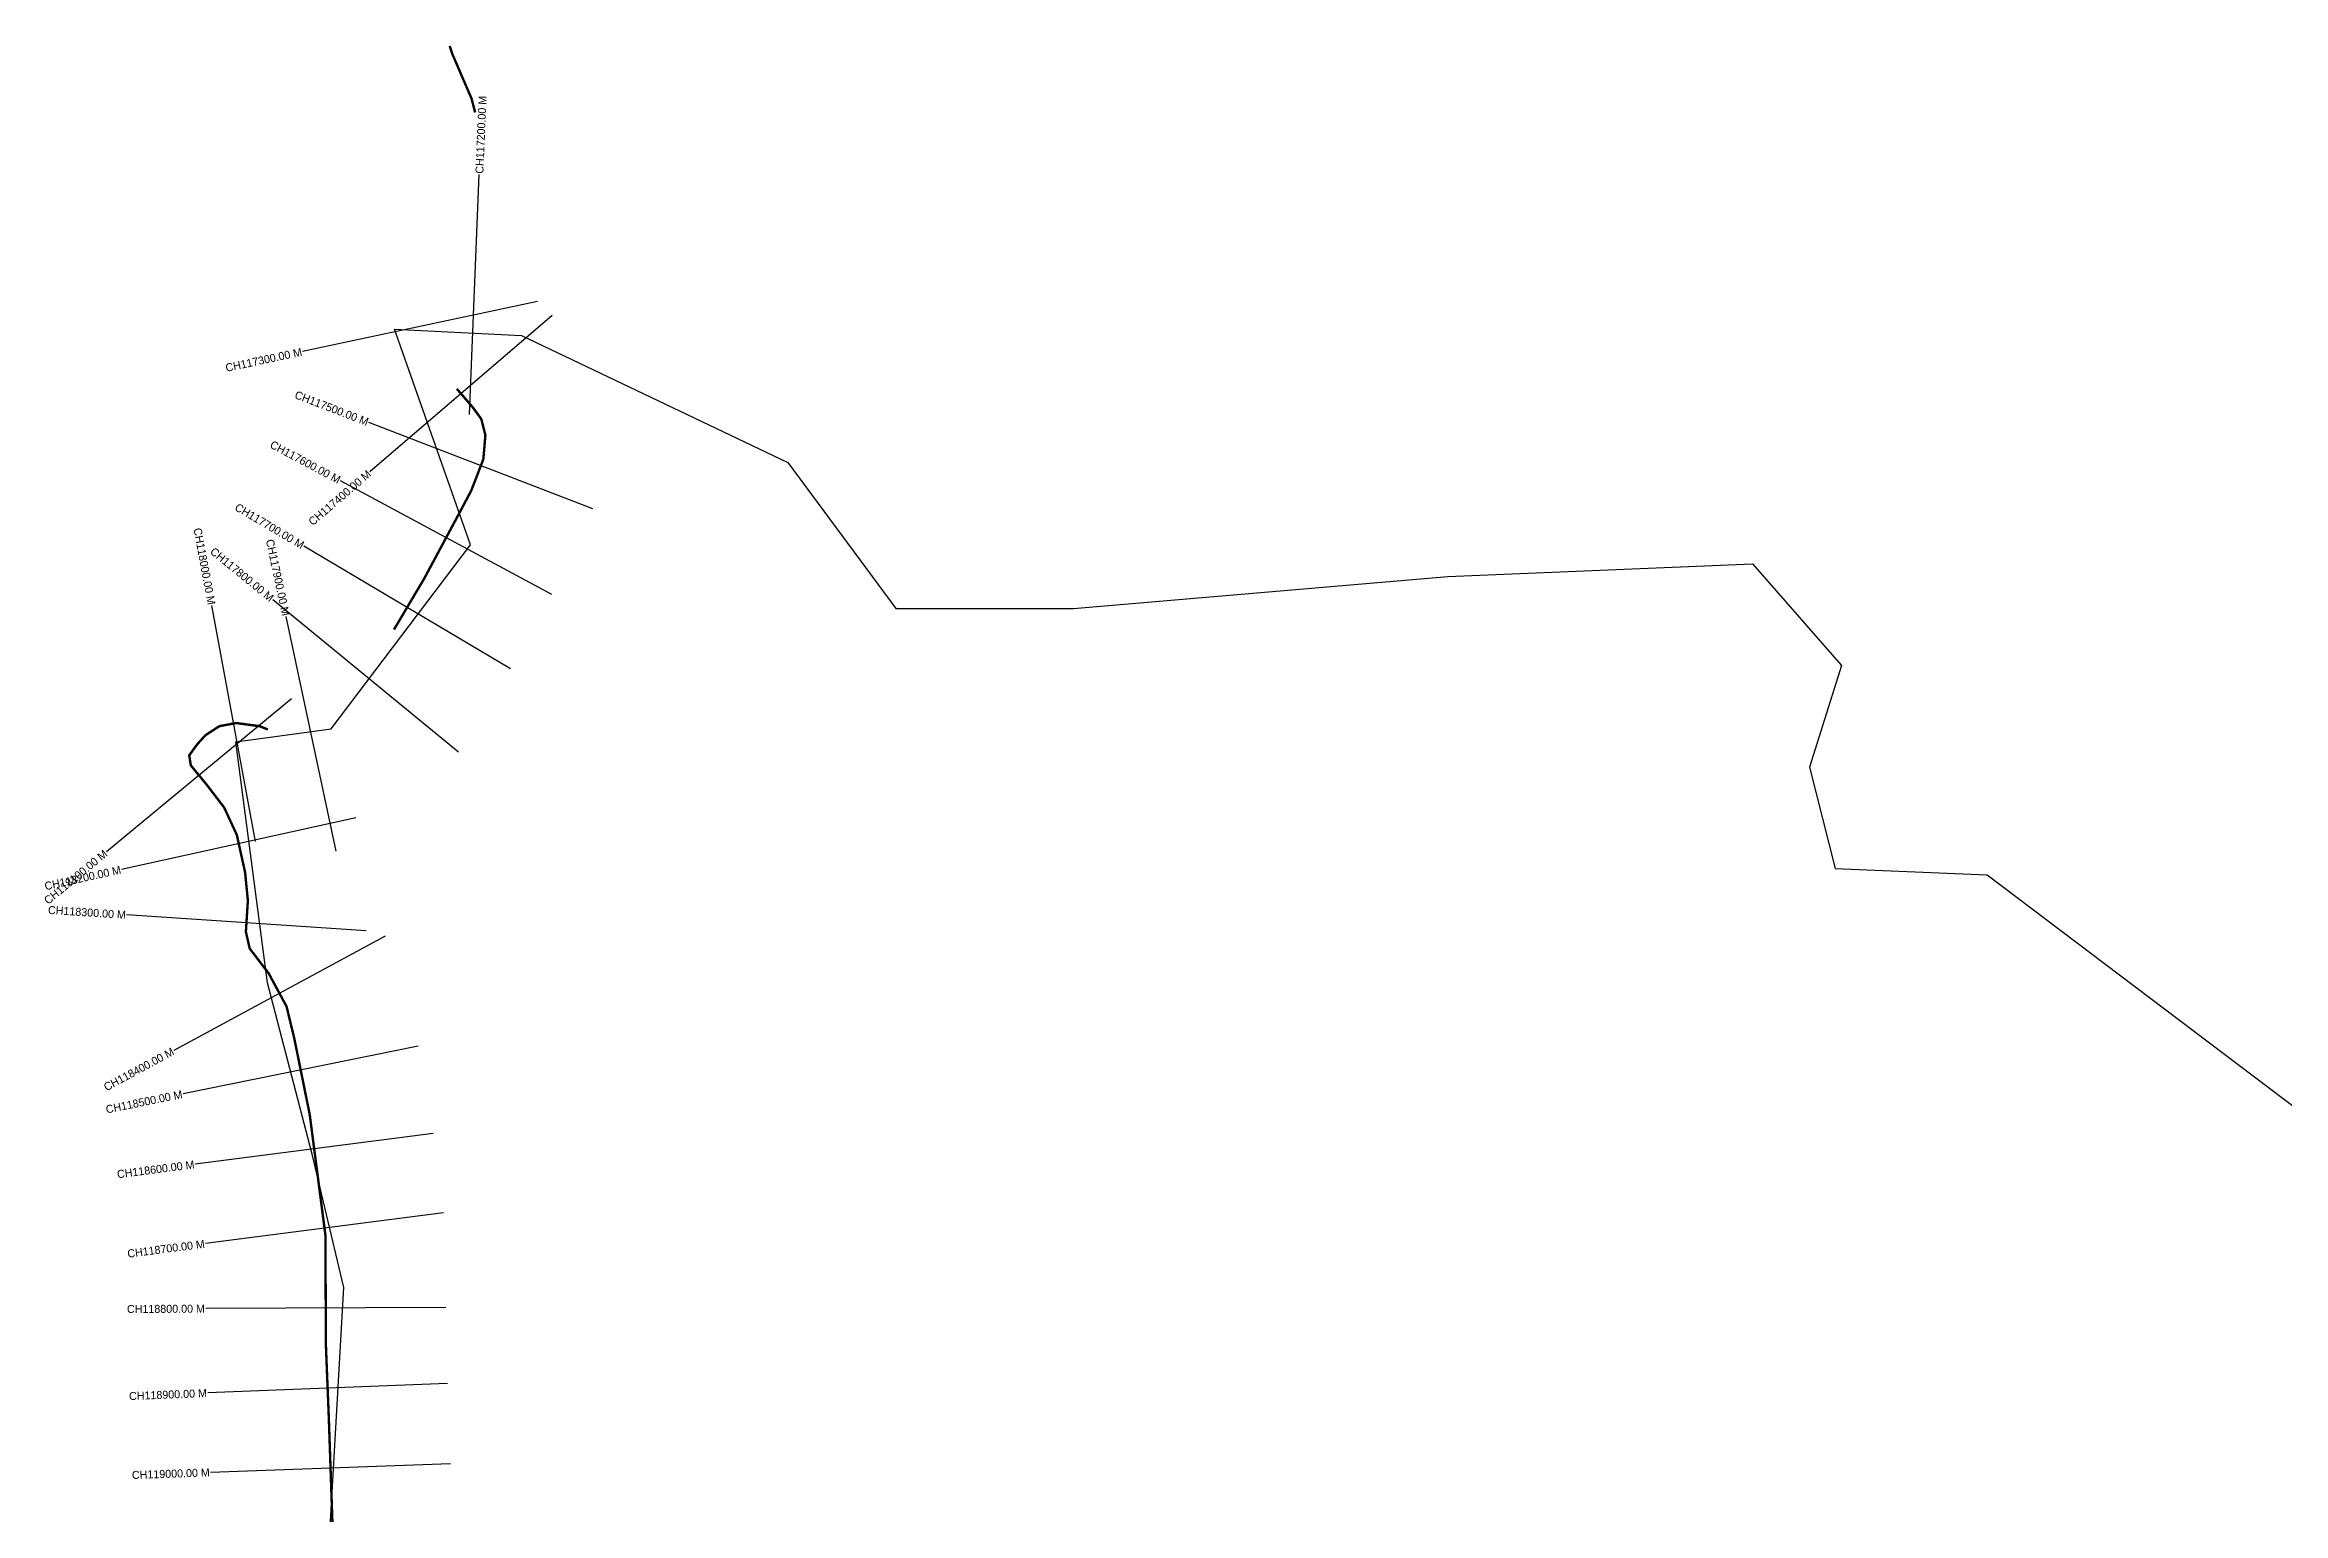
# Model space of a CAD drawing. Header units: metres. Extents: x 265974 to 280437, y 2124392 to 2131942.
# Drawn here: x 266603 to 269400, y 2130107 to 2131942 of the extents above; entities that cross this region are included whole.
import ezdxf
from ezdxf.enums import TextEntityAlignment as Align

# ---------------------------------------------------------------- set-up
doc = ezdxf.new("R2010")
doc.units = ezdxf.units.M
for name, color, linetype in [('ARTIFICIALLY PROTECTED', 4, 'Continuous'), ('CS', 134, 'Continuous'), ('CSMark', 6, 'Continuous'), ('VILLAGE BOUNDRY', 3, 'Continuous')]:
    doc.layers.add(name, color=color, linetype=linetype)

msp = doc.modelspace()

# ---------------------------------------------------------------- linework, layer by layer
at = {"layer": 'ARTIFICIALLY PROTECTED', "const_width": 3, "flags": 128}
msp.add_lwpolyline([(267109.2, 2131940.2), (267112.1, 2131931.1), (267136.5, 2131874.4), (267141, 2131857.1)], dxfattribs=at)
at = {"layer": 'ARTIFICIALLY PROTECTED', "flags": 128}
for points in [[(267118.2, 2131511.8, 3, 3, 0), (267138.7, 2131487.9, 3, 3, 0), (267148.7, 2131474, 3, 3, 0), (267153.8, 2131454, 3, 3, 0), (267151.8, 2131430.2, 3, 3, 0), (267151.2, 2131423.8, 3, 3, 0), (267136.1, 2131384.6, 3, 3, 0), (267114.8, 2131344.6, 3, 3, 0), (267077.5, 2131275.1, 3, 3, 0), (267039.6, 2131211.1, 0, 0, 0)], [(266882, 2131086.2, 3, 3, 0), (266871.5, 2131090.4, 3, 3, 0), (266842.3, 2131094.3, 3, 3, 0), (266821.4, 2131090.4, 3, 3, 0), (266804, 2131079.1, 3, 3, 0), (266794, 2131068.1, 3, 3, 0), (266783.7, 2131054, 3, 3, 0), (266785.7, 2131041.4, 3, 3, 0), (266805.3, 2131017.6, 3, 3, 0), (266827.4, 2130988.7, 3, 3, 0), (266843.2, 2130954.5, 3, 3, 0), (266853.5, 2130907.9, 3, 3, 0), (266857, 2130872.5, 3, 3, 0), (266854.5, 2130833.5, 3, 3, 0), (266859.3, 2130812.6, 3, 3, 0), (266883.1, 2130781.4, 3, 3, 0), (266905.3, 2130740.3, 3, 3, 0), (266914.9, 2130700.7, 3, 3, 0), (266934.3, 2130605.1, 3, 3, 0), (266953.9, 2130454.5, 3, 3, 0), (266954.5, 2130316.8, 3, 3, 0), (266958.1, 2130227.3, 3, 3, 0), (266963.7, 2130065, 3, 3, 0)]]:
    msp.add_lwpolyline(points, format="xyseb", dxfattribs=at)
at = {"layer": 'CS'}
for p, q in [((267134, 2131479.8), (267146.2, 2131779.6)), ((267218.8, 2131621.1), (266925.4, 2131558.4)), ((267237.4, 2131603.3), (267009.6, 2131408)), ((267288.1, 2131361.9), (267008.2, 2131469.8)), ((267236.9, 2131254.9), (266972.6, 2131396.8)), ((267185, 2131162.2), (266926.9, 2131315.1)), ((267120, 2131058.1), (266888.1, 2131248.4)), ((266866.6, 2130946.2), (266811.9, 2131241.2)), ((266967.3, 2130934.1), (266904.8, 2131227.5)), ((266911.6, 2131124.5), (266680.2, 2130933.6)), ((266992.1, 2130975.9), (266699.1, 2130911.4)), ((267004.9, 2130834.9), (266705.5, 2130854.5)), ((267028.4, 2130828), (266764.5, 2130685.4)), ((267070, 2130690.8), (266776, 2130631)), ((267088.6, 2130581.7), (266791.1, 2130543.1)), ((267101.5, 2130482.6), (266804, 2130443.9)), ((267104.3, 2130364), (266804.3, 2130362.7)), ((267106.5, 2130269.4), (266806.8, 2130257.4)), ((267110.2, 2130168.7), (266810.4, 2130158.2))]:
    msp.add_line(p, q, dxfattribs=at)
at = {"layer": 'VILLAGE BOUNDRY', "color": 3, "true_color": 0x00ff00}
msp.add_polyline3d([(266945.1, 2129834, 0), (266976.8, 2130389.1, 0), (266937.2, 2130555.6, 0), (266881.7, 2130769.7, 0), (266842, 2131071, 0), (266961, 2131086.9, 0), (267135.4, 2131316.8, 0), (267040.3, 2131586.4, 0), (267198.9, 2131578.5, 0), (267531.9, 2131419.9, 0), (267666.7, 2131237.5, 0), (267888.7, 2131237.5, 0), (268356.6, 2131277.2, 0), (268737.2, 2131293, 0), (268848.2, 2131166.2, 0), (268808.5, 2131039.3, 0), (268840.3, 2130912.4, 0), (269030.6, 2130904.5, 0), (269419.1, 2130611.1, 0)], dxfattribs=at)

# ---------------------------------------------------------------- texts
at = {"layer": 'CSMark'}
msp.add_text('CH117200.00 M', height=10, rotation=87.657, dxfattribs=at).set_placement((267146.3, 2131780.6), align=Align.MIDDLE_LEFT)
for s, rotation, p in [('CH117300.00 M', 12.0453, (266924.4, 2131558.2)), ('CH117500.00 M', 338.9235, (267007.2, 2131470.1)), ('CH117600.00 M', 331.7679, (266971.7, 2131397.3)), ('CH117400.00 M', 40.5985, (267008.8, 2131407.4)), ('CH117700.00 M', 329.3763, (266926, 2131315.6)), ('CH118000.00 M', 280.5037, (266811.7, 2131242.2)), ('CH117800.00 M', 320.6337, (266887.3, 2131249)), ('CH117900.00 M', 282.0337, (266904.6, 2131228.5)), ('CH118100.00 M', 39.5161, (266679.4, 2130932.9)), ('CH118200.00 M', 12.4117, (266698.2, 2130911.2)), ('CH118300.00 M', 356.2585, (266704.5, 2130854.6)), ('CH118400.00 M', 28.3846, (266763.6, 2130684.9)), ('CH118500.00 M', 11.4913, (266775, 2130630.8)), ('CH118600.00 M', 7.3948, (266790.1, 2130543)), ('CH118700.00 M', 7.3948, (266803, 2130443.8)), ('CH118800.00 M', 0.2528, (266803.3, 2130362.7)), ('CH118900.00 M', 2.2932, (266805.8, 2130257.3)), ('CH119000.00 M', 1.9931, (266809.4, 2130158.2))]:
    msp.add_text(s, height=10, rotation=rotation, dxfattribs=at).set_placement(p, align=Align.MIDDLE_RIGHT)

doc.saveas('drawing.dxf')
